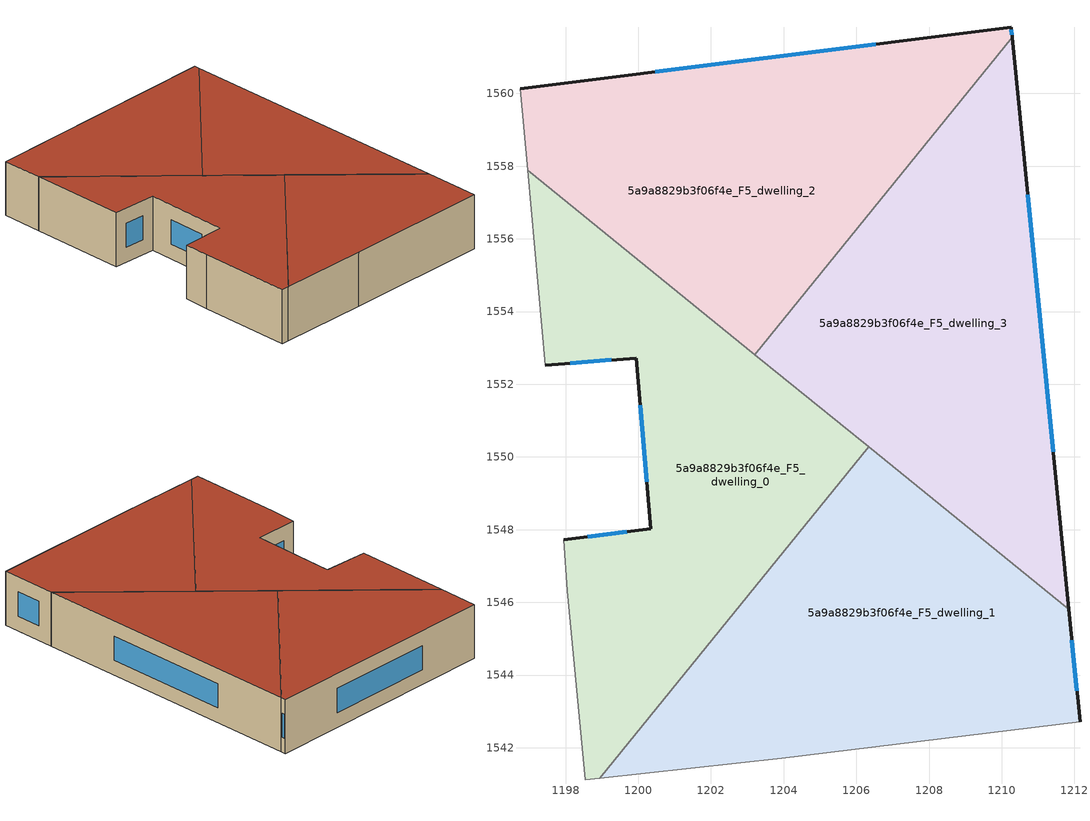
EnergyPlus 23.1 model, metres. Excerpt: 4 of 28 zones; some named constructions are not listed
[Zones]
5a9a8829b3f06f4e_F5_dwelling_0
 floor to 5a9a8829b3f06f4e_F4_dwelling_0 (EU_floor_Construction): 1206.34,1550.27 1198.95,1541.16 1198.54,1541.11 1198.04,1546.32 1197.94,1547.72 1200.35,1548.02 1199.95,1552.72 1197.45,1552.52 1196.95,1557.88 z15
 wall outside (EU_wall_Construction): 1197.45,1552.52 1199.95,1552.72 1200.35,1548.02 1197.94,1547.72 z15:18
 wall adiabatic (EU_wall_Construction): 1196.95,1557.88 1197.45,1552.52 / 1197.94,1547.72 1198.04,1546.32 1198.54,1541.11 1198.95,1541.16 z15:18
 wall to 5a9a8829b3f06f4e_F5_dwelling_1 (EU_wall_Construction): 1198.95,1541.16 1206.34,1550.27 z15:18
 wall to 5a9a8829b3f06f4e_F5_dwelling_2 (EU_wall_Construction): 1203.2,1552.81 1196.95,1557.88 z15:18
 wall to 5a9a8829b3f06f4e_F5_dwelling_3 (EU_wall_Construction): 1206.34,1550.27 1203.2,1552.81 z15:18
 window (EU_Window_Construction): 1199.69,1547.94 1198.61,1547.8 / 1200.06,1551.43 1200.24,1549.31 / 1198.13,1552.58 1199.26,1552.67 z15.83:17.17
 roof outside (EU_roof_Construction): 1198.95,1541.16 1206.34,1550.27 1196.95,1557.88 1197.45,1552.52 1199.95,1552.72 1200.35,1548.02 1197.94,1547.72 1198.04,1546.32 1198.54,1541.11 z18
5a9a8829b3f06f4e_F5_dwelling_1
 floor to 5a9a8829b3f06f4e_F4_dwelling_1 (EU_floor_Construction): 1211.85,1545.81 1212.15,1542.71 1203.95,1541.71 1198.95,1541.16 1206.34,1550.27 z15
 wall outside (EU_wall_Construction): 1212.15,1542.71 1211.85,1545.81 z15:18
 wall adiabatic (EU_wall_Construction): 1198.95,1541.16 1203.95,1541.71 1212.15,1542.71 z15:18
 wall to 5a9a8829b3f06f4e_F5_dwelling_3 (EU_wall_Construction): 1211.85,1545.81 1206.34,1550.27 z15:18
 window (EU_Window_Construction): 1212.07,1543.56 1211.93,1544.95 z15.83:17.17
 roof outside (EU_roof_Construction): 1212.15,1542.71 1211.85,1545.81 1206.34,1550.27 1198.95,1541.16 1203.95,1541.71 z18
5a9a8829b3f06f4e_F5_dwelling_2
 floor to 5a9a8829b3f06f4e_F4_dwelling_2 (EU_floor_Construction): 1210.26,1561.83 1210.29,1561.54 1203.2,1552.81 1196.95,1557.88 1196.75,1560.13 z15
 wall outside (EU_wall_Construction): 1210.29,1561.54 1210.26,1561.83 1196.75,1560.13 z15:18
 wall to 5a9a8829b3f06f4e_F5_dwelling_3 (EU_wall_Construction): 1203.2,1552.81 1210.29,1561.54 z15:18
 wall adiabatic (EU_wall_Construction): 1196.75,1560.13 1196.95,1557.88 z15:18
 window (EU_Window_Construction): 1210.28,1561.62 1210.26,1561.75 / 1206.54,1561.36 1200.46,1560.59 z15.83:17.17
 roof outside (EU_roof_Construction): 1203.2,1552.81 1210.29,1561.54 1210.26,1561.83 1196.75,1560.13 1196.95,1557.88 z18
5a9a8829b3f06f4e_F5_dwelling_3
 floor to 5a9a8829b3f06f4e_F4_dwelling_3 (EU_floor_Construction): 1210.29,1561.54 1211.85,1545.81 1203.2,1552.81 z15
 wall outside (EU_wall_Construction): 1211.85,1545.81 1210.29,1561.54 z15:18
 window (EU_Window_Construction): 1211.42,1550.14 1210.71,1557.21 z15.83:17.17
 roof outside (EU_roof_Construction): 1211.85,1545.81 1210.29,1561.54 1203.2,1552.81 z18
[HVACTEMPLATE:THERMOSTAT] Constant Heating Setpoint=20; Constant Cooling Setpoint=50
EU_HeatOnly_5a9a8829b3f06f4e_F0_dwelling_1; EU_HeatOnly_5a9a8829b3f06f4e_F0_dwelling_2; EU_HeatOnly_5a9a8829b3f06f4e_F0_dwelling_3; EU_HeatOnly_5a9a8829b3f06f4e_F0_dwelling_4; EU_HeatOnly_5a9a8829b3f06f4e_F1_dwelling_0; EU_HeatOnly_5a9a8829b3f06f4e_F1_dwelling_1; EU_HeatOnly_5a9a8829b3f06f4e_F1_dwelling_2; EU_HeatOnly_5a9a8829b3f06f4e_F1_dwelling_3; EU_HeatOnly_5a9a8829b3f06f4e_F1_dwelling_4; EU_HeatOnly_5a9a8829b3f06f4e_F2_dwelling_0; EU_HeatOnly_5a9a8829b3f06f4e_F2_dwelling_1; EU_HeatOnly_5a9a8829b3f06f4e_F2_dwelling_2; EU_HeatOnly_5a9a8829b3f06f4e_F2_dwelling_3; EU_HeatOnly_5a9a8829b3f06f4e_F2_dwelling_4; EU_HeatOnly_5a9a8829b3f06f4e_F3_dwelling_0; EU_HeatOnly_5a9a8829b3f06f4e_F3_dwelling_1; EU_HeatOnly_5a9a8829b3f06f4e_F3_dwelling_2; EU_HeatOnly_5a9a8829b3f06f4e_F3_dwelling_3; EU_HeatOnly_5a9a8829b3f06f4e_F3_dwelling_4; EU_HeatOnly_5a9a8829b3f06f4e_F4_dwelling_0; EU_HeatOnly_5a9a8829b3f06f4e_F4_dwelling_1; EU_HeatOnly_5a9a8829b3f06f4e_F4_dwelling_2; EU_HeatOnly_5a9a8829b3f06f4e_F4_dwelling_3; EU_HeatOnly_5a9a8829b3f06f4e_F5_dwelling_0; EU_HeatOnly_5a9a8829b3f06f4e_F5_dwelling_1; EU_HeatOnly_5a9a8829b3f06f4e_F5_dwelling_2; EU_HeatOnly_5a9a8829b3f06f4e_F5_dwelling_3
